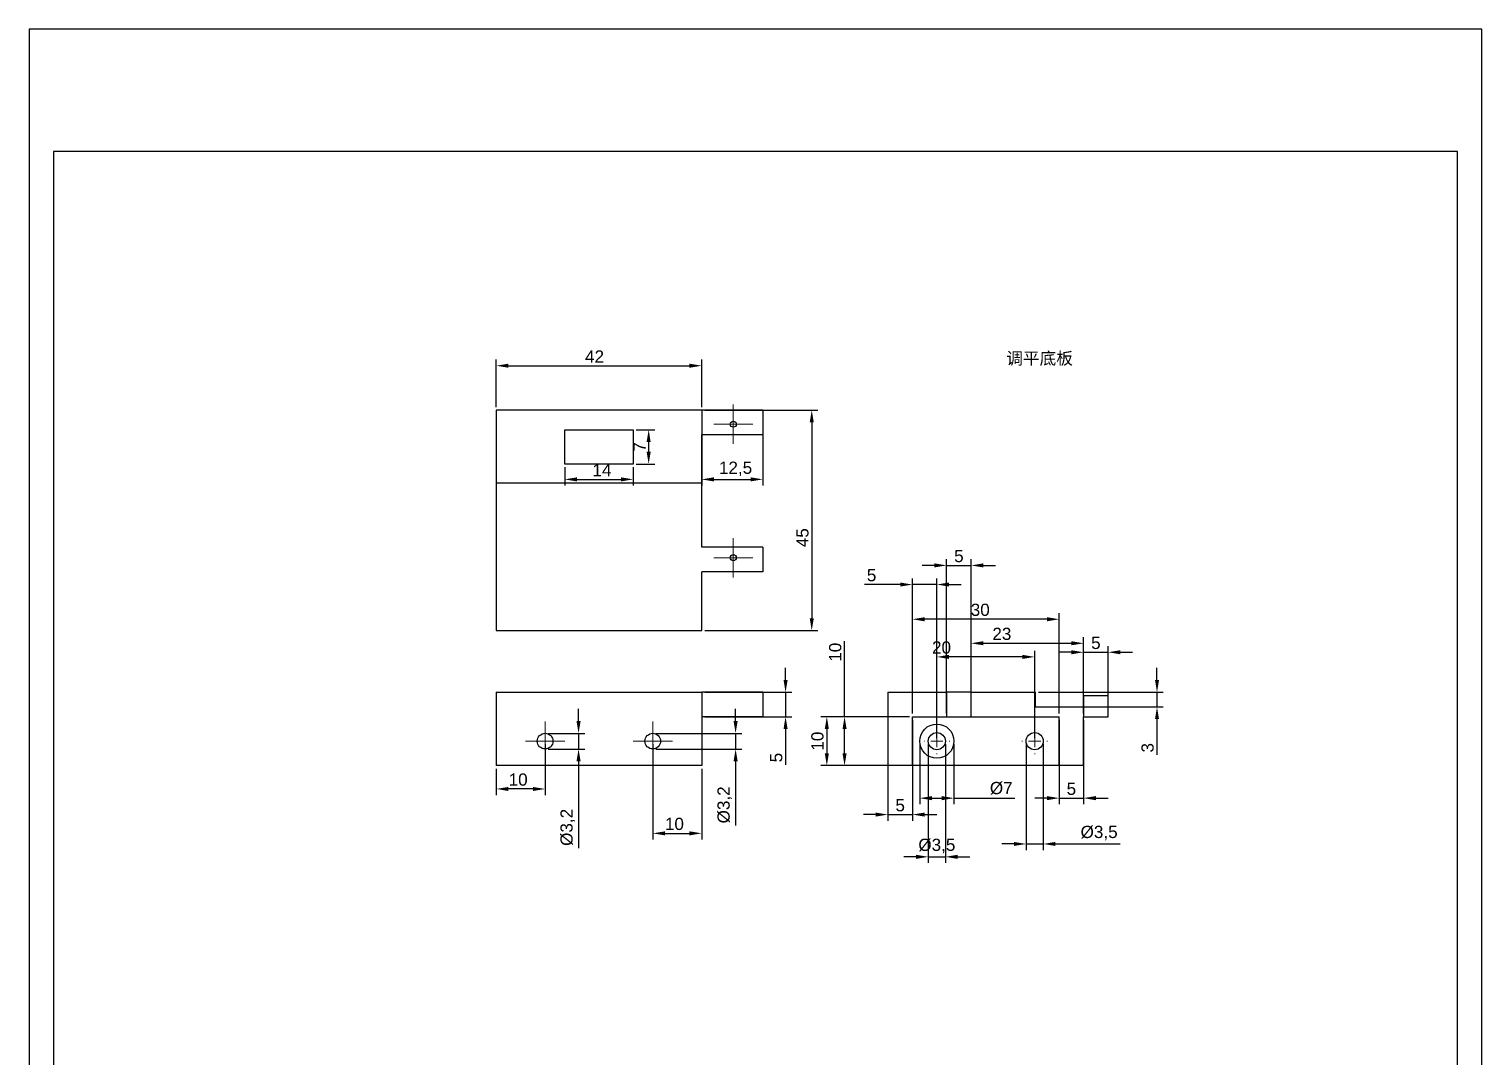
# Model space of a CAD drawing. Header units: millimetres. Extents: x -9 to 2385, y -1365 to 512.
# Drawn here: x 504.5 to 801.5, y -1147 to -937 of the extents above; entities that cross this region are included whole.
import ezdxf

# ---------------------------------------------------------------- set-up
doc = ezdxf.new("R2010")
doc.units = ezdxf.units.MM
doc.styles.get("Standard").update_dxf_attribs({"font": 'arial.ttf'})
doc.dimstyles.new('ISO-25', dxfattribs={"dimtxt": 2.5, "dimasz": 2.5, "dimexe": 1.25, "dimexo": 0.625, "dimtad": 1, "dimtxsty": 'Standard', "dimcen": 2.5, "dimclrd": 1, "dimclre": 1, "dimclrt": 1, "dimadec": 0, "dimazin": 0, "dimtfac": 1, "dimtmove": 0, "dimatfit": 3, "dimfxl": 1, "dimtfillclr": 1, "dimarcsym": 0})

# ---------------------------------------------------------------- blocks, each defined once
blk = doc.blocks.new('*D467')
at = {"color": 1, "linetype": 'Continuous', "lineweight": -2, "transparency": 16777216}
for p, q in [((659.18, -1069.98), (659.18, -1067.48)), ((642.66, -1072.48), (660.43, -1072.48)), ((659.18, -1072.48), (659.18, -1077.48)), ((642.66, -1077.48), (660.43, -1077.48)), ((659.18, -1079.98), (659.18, -1087.28))]:
    blk.add_line(p, q, dxfattribs=at)
at = {"color": 1, "linetype": 'Continuous', "transparency": 16777216}
for points in [[(658.77, -1069.98), (659.6, -1069.98), (659.18, -1072.48)], [(658.77, -1079.98), (659.6, -1079.98), (659.18, -1077.48)]]:
    blk.add_solid(points, dxfattribs=at)
at = {"layer": 'Defpoints', "color": 0, "linetype": 'Continuous', "transparency": 16777216}
for p in [(642.04, -1072.48), (659.18, -1072.48), (642.04, -1077.48)]:
    blk.add_point(p, dxfattribs=at)
at = {"color": 1, "linetype": 'Continuous', "lineweight": 18, "transparency": 16777216, "insert": (656.02, -1085.83), "char_height": 2.5, "attachment_point": 2, "rotation": 90}
blk.add_mtext('5', dxfattribs=at)
blk = doc.blocks.new('*D468')
at = {"color": 1, "linetype": 'Continuous', "lineweight": -2, "transparency": 16777216}
for p, q in [((648.97, -1078.38), (648.97, -1075.88)), ((632.66, -1080.88), (650.22, -1080.88)), ((648.97, -1080.88), (648.97, -1084.08)), ((632.66, -1084.08), (650.22, -1084.08)), ((648.97, -1086.58), (648.97, -1099.74))]:
    blk.add_line(p, q, dxfattribs=at)
at = {"color": 1, "linetype": 'Continuous', "transparency": 16777216}
for points in [[(648.55, -1078.38), (649.39, -1078.38), (648.97, -1080.88)], [(648.55, -1086.58), (649.39, -1086.58), (648.97, -1084.08)]]:
    blk.add_solid(points, dxfattribs=at)
at = {"layer": 'Defpoints', "color": 0, "linetype": 'Continuous', "transparency": 16777216}
for p in [(632.04, -1080.88), (648.97, -1080.88), (632.04, -1084.08)]:
    blk.add_point(p, dxfattribs=at)
at = {"color": 1, "linetype": 'Continuous', "lineweight": 18, "transparency": 16777216, "insert": (645.26, -1095.49), "char_height": 2.5, "attachment_point": 2, "rotation": 90}
blk.add_mtext('%%c3,2', dxfattribs=at)
blk = doc.blocks.new('*D469')
at = {"color": 1, "linetype": 'Continuous', "lineweight": -2, "transparency": 16777216}
for p, q in [((616.87, -1078.38), (616.87, -1075.88)), ((610.66, -1080.88), (618.12, -1080.88)), ((616.87, -1080.88), (616.87, -1084.08)), ((610.66, -1084.08), (618.12, -1084.08)), ((616.87, -1086.58), (616.87, -1104.34))]:
    blk.add_line(p, q, dxfattribs=at)
at = {"color": 1, "linetype": 'Continuous', "transparency": 16777216}
for points in [[(616.45, -1078.38), (617.28, -1078.38), (616.87, -1080.88)], [(616.45, -1086.58), (617.28, -1086.58), (616.87, -1084.08)]]:
    blk.add_solid(points, dxfattribs=at)
at = {"layer": 'Defpoints', "color": 0, "linetype": 'Continuous', "transparency": 16777216}
for p in [(610.04, -1080.88), (616.87, -1080.88), (610.04, -1084.08)]:
    blk.add_point(p, dxfattribs=at)
at = {"color": 1, "linetype": 'Continuous', "lineweight": 18, "transparency": 16777216, "insert": (613.16, -1100.09), "char_height": 2.5, "attachment_point": 2, "rotation": 90}
blk.add_mtext('%%c3,2', dxfattribs=at)
blk = doc.blocks.new('*D470')
at = {"color": 1, "linetype": 'Continuous', "lineweight": -2, "transparency": 16777216}
for p, q in [((610.04, -1083.1), (610.04, -1093.49)), ((600.04, -1088.1), (600.04, -1093.49)), ((607.54, -1092.24), (602.54, -1092.24))]:
    blk.add_line(p, q, dxfattribs=at)
at = {"color": 1, "linetype": 'Continuous', "transparency": 16777216}
for points in [[(602.54, -1091.83), (602.54, -1092.66), (600.04, -1092.24)], [(607.54, -1091.83), (607.54, -1092.66), (610.04, -1092.24)]]:
    blk.add_solid(points, dxfattribs=at)
at = {"layer": 'Defpoints', "color": 0, "linetype": 'Continuous', "transparency": 16777216}
for p in [(610.04, -1082.48), (600.04, -1087.48), (600.04, -1092.24)]:
    blk.add_point(p, dxfattribs=at)
at = {"color": 1, "linetype": 'Continuous', "lineweight": 18, "transparency": 16777216, "insert": (604.52, -1089.07), "char_height": 2.5, "attachment_point": 2}
blk.add_mtext('10', dxfattribs=at)
blk = doc.blocks.new('*D471')
at = {"color": 1, "linetype": 'Continuous', "lineweight": -2, "transparency": 16777216}
for p, q in [((632.04, -1083.1), (632.04, -1102.56)), ((642.04, -1088.1), (642.04, -1102.56)), ((634.54, -1101.31), (639.54, -1101.31))]:
    blk.add_line(p, q, dxfattribs=at)
at = {"color": 1, "linetype": 'Continuous', "transparency": 16777216}
for points in [[(634.54, -1100.9), (634.54, -1101.73), (632.04, -1101.31)], [(639.54, -1100.9), (639.54, -1101.73), (642.04, -1101.31)]]:
    blk.add_solid(points, dxfattribs=at)
at = {"layer": 'Defpoints', "color": 0, "linetype": 'Continuous', "transparency": 16777216}
for p in [(632.04, -1082.48), (642.04, -1087.48), (642.04, -1101.31)]:
    blk.add_point(p, dxfattribs=at)
at = {"color": 1, "linetype": 'Continuous', "lineweight": 18, "transparency": 16777216, "insert": (636.46, -1098.13), "char_height": 2.5, "attachment_point": 2}
blk.add_mtext('10', dxfattribs=at)
blk = doc.blocks.new('SW_CENTERMARKSYMBOL_1')
at = {"color": 0, "linetype": 'Continuous', "lineweight": 0}
for p, q in [((0, 2.5), (0, 4)), ((-2.5, 0), (-4, 0)), ((0, 0), (-2.5, 0)), ((0, 0), (0, 2.5)), ((0, 0), (0, -2.5)), ((0, 0), (2.5, 0)), ((2.5, 0), (4, 0)), ((0, -2.5), (0, -4))]:
    blk.add_line(p, q, dxfattribs=at)
blk = doc.blocks.new('SW_CENTERMARKSYMBOL_2')
at = {"color": 0, "linetype": 'Continuous', "lineweight": 0}
for p, q in [((0, 2.5), (0, 4)), ((-2.5, 0), (-4, 0)), ((0, 0), (-2.5, 0)), ((0, 0), (0, 2.5)), ((0, 0), (0, -2.5)), ((0, 0), (2.5, 0)), ((2.5, 0), (4, 0)), ((0, -2.5), (0, -4))]:
    blk.add_line(p, q, dxfattribs=at)
blk = doc.blocks.new('*D472')
at = {"color": 1, "linetype": 'Continuous', "lineweight": -2, "transparency": 16777216}
for p, q in [((600.04, -1014.24), (600.04, -1004.52)), ((602.54, -1005.77), (639.54, -1005.77)), ((642.04, -1014.24), (642.04, -1004.52))]:
    blk.add_line(p, q, dxfattribs=at)
at = {"color": 1, "linetype": 'Continuous', "transparency": 16777216}
for points in [[(602.54, -1005.36), (602.54, -1006.19), (600.04, -1005.77)], [(639.54, -1005.36), (639.54, -1006.19), (642.04, -1005.77)]]:
    blk.add_solid(points, dxfattribs=at)
at = {"layer": 'Defpoints', "color": 0, "linetype": 'Continuous', "transparency": 16777216}
for p in [(642.04, -1005.77), (600.04, -1014.86), (642.04, -1014.86)]:
    blk.add_point(p, dxfattribs=at)
at = {"color": 1, "linetype": 'Continuous', "lineweight": 18, "transparency": 16777216, "insert": (620.14, -1002.64), "char_height": 2.5, "attachment_point": 2}
blk.add_mtext('42', dxfattribs=at)
blk = doc.blocks.new('*D473')
at = {"color": 1, "linetype": 'Continuous', "lineweight": -2, "transparency": 16777216}
for p, q in [((642.66, -1014.86), (665.79, -1014.86)), ((664.54, -1017.36), (664.54, -1057.36)), ((642.66, -1059.86), (665.79, -1059.86))]:
    blk.add_line(p, q, dxfattribs=at)
at = {"color": 1, "linetype": 'Continuous', "transparency": 16777216}
for points in [[(664.12, -1017.36), (664.95, -1017.36), (664.54, -1014.86)], [(664.12, -1057.36), (664.95, -1057.36), (664.54, -1059.86)]]:
    blk.add_solid(points, dxfattribs=at)
at = {"layer": 'Defpoints', "color": 0, "linetype": 'Continuous', "transparency": 16777216}
for p in [(642.04, -1014.86), (642.04, -1059.86), (664.54, -1059.86)]:
    blk.add_point(p, dxfattribs=at)
at = {"color": 1, "linetype": 'Continuous', "lineweight": 18, "transparency": 16777216, "insert": (661.37, -1040.91), "char_height": 2.5, "attachment_point": 2, "rotation": 90}
blk.add_mtext('45', dxfattribs=at)
blk = doc.blocks.new('*D474')
at = {"color": 1, "linetype": 'Continuous', "lineweight": -2, "transparency": 16777216}
for p, q in [((628.66, -1018.86), (632.45, -1018.86)), ((631.2, -1023.36), (631.2, -1021.36)), ((628.66, -1025.86), (632.45, -1025.86))]:
    blk.add_line(p, q, dxfattribs=at)
at = {"color": 1, "linetype": 'Continuous', "transparency": 16777216}
for points in [[(630.78, -1021.36), (631.61, -1021.36), (631.2, -1018.86)], [(630.78, -1023.36), (631.61, -1023.36), (631.2, -1025.86)]]:
    blk.add_solid(points, dxfattribs=at)
at = {"layer": 'Defpoints', "color": 0, "linetype": 'Continuous', "transparency": 16777216}
for p in [(628.04, -1018.86), (631.2, -1018.86), (628.04, -1025.86)]:
    blk.add_point(p, dxfattribs=at)
at = {"color": 1, "linetype": 'Continuous', "lineweight": 18, "transparency": 16777216, "insert": (628.07, -1022.36), "char_height": 2.5, "attachment_point": 2, "rotation": 90}
blk.add_mtext('7', dxfattribs=at)
blk = doc.blocks.new('*D475')
at = {"color": 1, "linetype": 'Continuous', "lineweight": -2, "transparency": 16777216}
for p, q in [((614.04, -1026.49), (614.04, -1030.24)), ((628.04, -1026.49), (628.04, -1030.24)), ((616.54, -1028.99), (625.54, -1028.99))]:
    blk.add_line(p, q, dxfattribs=at)
at = {"color": 1, "linetype": 'Continuous', "transparency": 16777216}
for points in [[(616.54, -1028.57), (616.54, -1029.41), (614.04, -1028.99)], [(625.54, -1028.57), (625.54, -1029.41), (628.04, -1028.99)]]:
    blk.add_solid(points, dxfattribs=at)
at = {"layer": 'Defpoints', "color": 0, "linetype": 'Continuous', "transparency": 16777216}
for p in [(614.04, -1025.86), (628.04, -1025.86), (628.04, -1028.99)]:
    blk.add_point(p, dxfattribs=at)
at = {"color": 1, "linetype": 'Continuous', "lineweight": 18, "transparency": 16777216, "insert": (621.65, -1025.85), "char_height": 2.5, "attachment_point": 2}
blk.add_mtext('14', dxfattribs=at)
blk = doc.blocks.new('*D476')
at = {"color": 1, "linetype": 'Continuous', "lineweight": -2, "transparency": 16777216}
for p, q in [((642.04, -1015.49), (642.04, -1030.24)), ((654.54, -1015.49), (654.54, -1030.24)), ((644.54, -1028.99), (652.04, -1028.99))]:
    blk.add_line(p, q, dxfattribs=at)
at = {"color": 1, "linetype": 'Continuous', "transparency": 16777216}
for points in [[(644.54, -1028.57), (644.54, -1029.41), (642.04, -1028.99)], [(652.04, -1028.57), (652.04, -1029.41), (654.54, -1028.99)]]:
    blk.add_solid(points, dxfattribs=at)
at = {"layer": 'Defpoints', "color": 0, "linetype": 'Continuous', "transparency": 16777216}
for p in [(642.04, -1014.86), (654.54, -1014.86), (654.54, -1028.99)]:
    blk.add_point(p, dxfattribs=at)
at = {"color": 1, "linetype": 'Continuous', "lineweight": 18, "transparency": 16777216, "insert": (648.96, -1025.36), "char_height": 2.5, "attachment_point": 2}
blk.add_mtext('12,5', dxfattribs=at)
blk = doc.blocks.new('SW_CENTERMARKSYMBOL_3')
at = {"color": 0, "linetype": 'Continuous', "lineweight": 0}
for p, q in [((0, 2.5), (0, 4)), ((-2.5, 0), (-4, 0)), ((0, 0), (-2.5, 0)), ((0, 0), (0, 2.5)), ((0, 0), (0, -2.5)), ((0, 0), (2.5, 0)), ((2.5, 0), (4, 0)), ((0, -2.5), (0, -4))]:
    blk.add_line(p, q, dxfattribs=at)
blk = doc.blocks.new('SW_CENTERMARKSYMBOL_4')
at = {"color": 0, "linetype": 'Continuous', "lineweight": 0}
for p, q in [((0, 2.5), (0, 4)), ((-2.5, 0), (-4, 0)), ((0, 0), (-2.5, 0)), ((0, 0), (0, 2.5)), ((0, 0), (0, -2.5)), ((0, 0), (2.5, 0)), ((2.5, 0), (4, 0)), ((0, -2.5), (0, -4))]:
    blk.add_line(p, q, dxfattribs=at)
blk = doc.blocks.new('*D477')
at = {"color": 1, "linetype": 'Continuous', "lineweight": -2, "transparency": 16777216}
for p, q in [((680.11, -1078.1), (680.11, -1098.73)), ((685.11, -1078.1), (685.11, -1098.73)), ((677.61, -1097.48), (675.11, -1097.48)), ((680.11, -1097.48), (685.11, -1097.48)), ((687.61, -1097.48), (690.11, -1097.48))]:
    blk.add_line(p, q, dxfattribs=at)
at = {"color": 1, "linetype": 'Continuous', "transparency": 16777216}
for points in [[(677.61, -1097.06), (677.61, -1097.89), (680.11, -1097.48)], [(687.61, -1097.06), (687.61, -1097.89), (685.11, -1097.48)]]:
    blk.add_solid(points, dxfattribs=at)
at = {"layer": 'Defpoints', "color": 0, "linetype": 'Continuous', "transparency": 16777216}
for p in [(680.11, -1077.48), (685.11, -1077.48), (685.11, -1097.48)]:
    blk.add_point(p, dxfattribs=at)
at = {"color": 1, "linetype": 'Continuous', "lineweight": 18, "transparency": 16777216, "insert": (682.61, -1094.31), "char_height": 2.5, "attachment_point": 2}
blk.add_mtext('5', dxfattribs=at)
blk = doc.blocks.new('*D478')
at = {"color": 1, "linetype": 'Continuous', "lineweight": -2, "transparency": 16777216}
for p, q in [((715.11, -1078.1), (715.11, -1095.37)), ((720.11, -1078.1), (720.11, -1095.37)), ((712.61, -1094.12), (710.11, -1094.12)), ((715.11, -1094.12), (720.11, -1094.12)), ((722.61, -1094.12), (725.11, -1094.12))]:
    blk.add_line(p, q, dxfattribs=at)
at = {"color": 1, "linetype": 'Continuous', "transparency": 16777216}
for points in [[(712.61, -1093.7), (712.61, -1094.54), (715.11, -1094.12)], [(722.61, -1093.7), (722.61, -1094.54), (720.11, -1094.12)]]:
    blk.add_solid(points, dxfattribs=at)
at = {"layer": 'Defpoints', "color": 0, "linetype": 'Continuous', "transparency": 16777216}
for p in [(715.11, -1077.48), (720.11, -1077.48), (720.11, -1094.12)]:
    blk.add_point(p, dxfattribs=at)
at = {"color": 1, "linetype": 'Continuous', "lineweight": 18, "transparency": 16777216, "insert": (717.61, -1090.95), "char_height": 2.5, "attachment_point": 2}
blk.add_mtext('5', dxfattribs=at)
blk = doc.blocks.new('*D479')
at = {"color": 1, "linetype": 'Continuous', "lineweight": -2, "transparency": 16777216}
for p, q in [((685.11, -1076.85), (685.11, -1056.32)), ((715.11, -1076.85), (715.11, -1056.32)), ((712.61, -1057.57), (687.61, -1057.57))]:
    blk.add_line(p, q, dxfattribs=at)
at = {"color": 1, "linetype": 'Continuous', "transparency": 16777216}
for points in [[(687.61, -1057.15), (687.61, -1057.99), (685.11, -1057.57)], [(712.61, -1057.15), (712.61, -1057.99), (715.11, -1057.57)]]:
    blk.add_solid(points, dxfattribs=at)
at = {"layer": 'Defpoints', "color": 0, "linetype": 'Continuous', "transparency": 16777216}
for p in [(685.11, -1057.57), (685.11, -1077.48), (715.11, -1077.48)]:
    blk.add_point(p, dxfattribs=at)
at = {"color": 1, "linetype": 'Continuous', "lineweight": 18, "transparency": 16777216, "insert": (698.98, -1054.39), "char_height": 2.5, "attachment_point": 2}
blk.add_mtext('30', dxfattribs=at)
blk = doc.blocks.new('*D480')
at = {"color": 1, "linetype": 'Continuous', "lineweight": -2, "transparency": 16777216}
for p, q in [((684.49, -1077.48), (666.37, -1077.48)), ((667.62, -1079.98), (667.62, -1084.98)), ((684.49, -1087.48), (666.37, -1087.48))]:
    blk.add_line(p, q, dxfattribs=at)
at = {"color": 1, "linetype": 'Continuous', "transparency": 16777216}
for points in [[(667.2, -1079.98), (668.03, -1079.98), (667.62, -1077.48)], [(667.2, -1084.98), (668.03, -1084.98), (667.62, -1087.48)]]:
    blk.add_solid(points, dxfattribs=at)
at = {"layer": 'Defpoints', "color": 0, "linetype": 'Continuous', "transparency": 16777216}
for p in [(685.11, -1077.48), (667.62, -1087.48), (685.11, -1087.48)]:
    blk.add_point(p, dxfattribs=at)
at = {"color": 1, "linetype": 'Continuous', "lineweight": 18, "transparency": 16777216, "insert": (664.44, -1082.48), "char_height": 2.5, "attachment_point": 2, "rotation": 90}
blk.add_mtext('10', dxfattribs=at)
blk = doc.blocks.new('*D481')
at = {"color": 1, "linetype": 'Continuous', "lineweight": -2, "transparency": 16777216}
for p, q in [((735.11, -1069.98), (735.11, -1067.48)), ((710.9, -1072.48), (736.36, -1072.48)), ((735.11, -1072.48), (735.11, -1075.48)), ((710.9, -1075.48), (736.36, -1075.48)), ((735.11, -1077.98), (735.11, -1085.27))]:
    blk.add_line(p, q, dxfattribs=at)
at = {"color": 1, "linetype": 'Continuous', "transparency": 16777216}
for points in [[(734.7, -1069.98), (735.53, -1069.98), (735.11, -1072.48)], [(734.7, -1077.98), (735.53, -1077.98), (735.11, -1075.48)]]:
    blk.add_solid(points, dxfattribs=at)
at = {"layer": 'Defpoints', "color": 0, "linetype": 'Continuous', "transparency": 16777216}
for p in [(710.27, -1072.48), (710.27, -1075.48), (735.11, -1075.48)]:
    blk.add_point(p, dxfattribs=at)
at = {"color": 1, "linetype": 'Continuous', "lineweight": 18, "transparency": 16777216, "insert": (731.93, -1083.83), "char_height": 2.5, "attachment_point": 2, "rotation": 90}
blk.add_mtext('3', dxfattribs=at)
blk = doc.blocks.new('*D482')
at = {"color": 1, "linetype": 'Continuous', "lineweight": -2, "transparency": 16777216}
for p, q in [((671.24, -1077.48), (671.24, -1062.02)), ((684.49, -1077.48), (669.99, -1077.48)), ((671.24, -1084.98), (671.24, -1079.98)), ((684.49, -1087.48), (669.99, -1087.48))]:
    blk.add_line(p, q, dxfattribs=at)
at = {"color": 1, "linetype": 'Continuous', "transparency": 16777216}
for points in [[(670.83, -1079.98), (671.66, -1079.98), (671.24, -1077.48)], [(670.83, -1084.98), (671.66, -1084.98), (671.24, -1087.48)]]:
    blk.add_solid(points, dxfattribs=at)
at = {"layer": 'Defpoints', "color": 0, "linetype": 'Continuous', "transparency": 16777216}
for p in [(685.11, -1077.48), (671.24, -1087.48), (685.11, -1087.48)]:
    blk.add_point(p, dxfattribs=at)
at = {"color": 1, "linetype": 'Continuous', "lineweight": 18, "transparency": 16777216, "insert": (668.07, -1064.31), "char_height": 2.5, "attachment_point": 2, "rotation": 90}
blk.add_mtext('10', dxfattribs=at)
blk = doc.blocks.new('*D483')
at = {"color": 1, "linetype": 'Continuous', "lineweight": -2, "transparency": 16777216}
for p, q in [((688.36, -1083.1), (688.36, -1107.36)), ((691.86, -1083.1), (691.86, -1107.36)), ((685.86, -1106.11), (683.36, -1106.11)), ((688.36, -1106.11), (691.86, -1106.11)), ((694.36, -1106.11), (696.86, -1106.11))]:
    blk.add_line(p, q, dxfattribs=at)
at = {"color": 1, "linetype": 'Continuous', "transparency": 16777216}
for points in [[(685.86, -1105.69), (685.86, -1106.53), (688.36, -1106.11)], [(694.36, -1105.69), (694.36, -1106.53), (691.86, -1106.11)]]:
    blk.add_solid(points, dxfattribs=at)
at = {"layer": 'Defpoints', "color": 0, "linetype": 'Continuous', "transparency": 16777216}
for p in [(688.36, -1082.48), (691.86, -1082.48), (691.86, -1106.11)]:
    blk.add_point(p, dxfattribs=at)
at = {"color": 1, "linetype": 'Continuous', "lineweight": 18, "transparency": 16777216, "insert": (690.11, -1102.4), "char_height": 2.5, "attachment_point": 2}
blk.add_mtext('%%c3,5', dxfattribs=at)
blk = doc.blocks.new('*D484')
at = {"color": 1, "linetype": 'Continuous', "lineweight": -2, "transparency": 16777216}
for p, q in [((708.36, -1083.1), (708.36, -1104.73)), ((711.86, -1083.1), (711.86, -1104.73)), ((705.86, -1103.48), (703.36, -1103.48)), ((708.36, -1103.48), (711.86, -1103.48)), ((714.36, -1103.48), (727.55, -1103.48))]:
    blk.add_line(p, q, dxfattribs=at)
at = {"color": 1, "linetype": 'Continuous', "transparency": 16777216}
for points in [[(705.86, -1103.06), (705.86, -1103.89), (708.36, -1103.48)], [(714.36, -1103.06), (714.36, -1103.89), (711.86, -1103.48)]]:
    blk.add_solid(points, dxfattribs=at)
at = {"layer": 'Defpoints', "color": 0, "linetype": 'Continuous', "transparency": 16777216}
for p in [(708.36, -1082.48), (711.86, -1082.48), (711.86, -1103.48)]:
    blk.add_point(p, dxfattribs=at)
at = {"color": 1, "linetype": 'Continuous', "lineweight": 18, "transparency": 16777216, "insert": (723.28, -1099.77), "char_height": 2.5, "attachment_point": 2}
blk.add_mtext('%%c3,5', dxfattribs=at)
blk = doc.blocks.new('*D485')
at = {"color": 1, "linetype": 'Continuous', "lineweight": -2, "transparency": 16777216}
for p, q in [((682.61, -1050.48), (675.3, -1050.48)), ((685.11, -1076.85), (685.11, -1049.23)), ((690.11, -1050.48), (685.11, -1050.48)), ((690.11, -1081.85), (690.11, -1049.23)), ((692.61, -1050.48), (695.11, -1050.48))]:
    blk.add_line(p, q, dxfattribs=at)
at = {"color": 1, "linetype": 'Continuous', "transparency": 16777216}
for points in [[(682.61, -1050.06), (682.61, -1050.89), (685.11, -1050.48)], [(692.61, -1050.06), (692.61, -1050.89), (690.11, -1050.48)]]:
    blk.add_solid(points, dxfattribs=at)
at = {"layer": 'Defpoints', "color": 0, "linetype": 'Continuous', "transparency": 16777216}
for p in [(685.11, -1050.48), (685.11, -1077.48), (690.11, -1082.48)]:
    blk.add_point(p, dxfattribs=at)
at = {"color": 1, "linetype": 'Continuous', "lineweight": 18, "transparency": 16777216, "insert": (676.76, -1047.31), "char_height": 2.5, "attachment_point": 2}
blk.add_mtext('5', dxfattribs=at)
blk = doc.blocks.new('*D486')
at = {"color": 1, "linetype": 'Continuous', "lineweight": -2, "transparency": 16777216}
for p, q in [((690.11, -1081.85), (690.11, -1064.01)), ((707.61, -1065.26), (692.61, -1065.26)), ((710.11, -1081.85), (710.11, -1064.01))]:
    blk.add_line(p, q, dxfattribs=at)
at = {"color": 1, "linetype": 'Continuous', "transparency": 16777216}
for points in [[(692.61, -1064.84), (692.61, -1065.68), (690.11, -1065.26)], [(707.61, -1064.84), (707.61, -1065.68), (710.11, -1065.26)]]:
    blk.add_solid(points, dxfattribs=at)
at = {"layer": 'Defpoints', "color": 0, "linetype": 'Continuous', "transparency": 16777216}
for p in [(690.11, -1065.26), (690.11, -1082.48), (710.11, -1082.48)]:
    blk.add_point(p, dxfattribs=at)
at = {"color": 1, "linetype": 'Continuous', "lineweight": 18, "transparency": 16777216, "insert": (691.06, -1062.08), "char_height": 2.5, "attachment_point": 2}
blk.add_mtext('20', dxfattribs=at)
blk = doc.blocks.new('*D487')
at = {"color": 1, "linetype": 'Continuous', "lineweight": -2, "transparency": 16777216}
for p, q in [((686.61, -1083.1), (686.61, -1095.37)), ((693.61, -1083.1), (693.61, -1095.37)), ((689.11, -1094.12), (691.11, -1094.12)), ((693.61, -1094.12), (706.08, -1094.12))]:
    blk.add_line(p, q, dxfattribs=at)
at = {"color": 1, "linetype": 'Continuous', "transparency": 16777216}
for points in [[(689.11, -1093.7), (689.11, -1094.54), (686.61, -1094.12)], [(691.11, -1093.7), (691.11, -1094.54), (693.61, -1094.12)]]:
    blk.add_solid(points, dxfattribs=at)
at = {"layer": 'Defpoints', "color": 0, "linetype": 'Continuous', "transparency": 16777216}
for p in [(686.61, -1082.48), (693.61, -1082.48), (693.61, -1094.12)]:
    blk.add_point(p, dxfattribs=at)
at = {"color": 1, "linetype": 'Continuous', "lineweight": 18, "transparency": 16777216, "insert": (703.28, -1090.8), "char_height": 2.5, "attachment_point": 2}
blk.add_mtext('%%c7', dxfattribs=at)
blk = doc.blocks.new('*D488')
at = {"color": 1, "linetype": 'Continuous', "lineweight": -2, "transparency": 16777216}
for p, q in [((692.11, -1076.85), (692.11, -1045.32)), ((697.11, -1076.85), (697.11, -1045.32)), ((689.61, -1046.57), (687.11, -1046.57)), ((692.11, -1046.57), (697.11, -1046.57)), ((699.61, -1046.57), (702.11, -1046.57))]:
    blk.add_line(p, q, dxfattribs=at)
at = {"color": 1, "linetype": 'Continuous', "transparency": 16777216}
for points in [[(689.61, -1046.15), (689.61, -1046.98), (692.11, -1046.57)], [(699.61, -1046.15), (699.61, -1046.98), (697.11, -1046.57)]]:
    blk.add_solid(points, dxfattribs=at)
at = {"layer": 'Defpoints', "color": 0, "linetype": 'Continuous', "transparency": 16777216}
for p in [(697.11, -1046.57), (692.11, -1077.48), (697.11, -1077.48)]:
    blk.add_point(p, dxfattribs=at)
at = {"color": 1, "linetype": 'Continuous', "lineweight": 18, "transparency": 16777216, "insert": (694.61, -1043.4), "char_height": 2.5, "attachment_point": 2}
blk.add_mtext('5', dxfattribs=at)
blk = doc.blocks.new('*D489')
at = {"color": 1, "linetype": 'Continuous', "lineweight": -2, "transparency": 16777216}
for p, q in [((720.11, -1076.85), (720.11, -1063.06)), ((725.11, -1076.85), (725.11, -1063.06)), ((717.61, -1064.31), (715.11, -1064.31)), ((720.11, -1064.31), (725.11, -1064.31)), ((727.61, -1064.31), (730.11, -1064.31))]:
    blk.add_line(p, q, dxfattribs=at)
at = {"color": 1, "linetype": 'Continuous', "transparency": 16777216}
for points in [[(717.61, -1063.9), (717.61, -1064.73), (720.11, -1064.31)], [(727.61, -1063.9), (727.61, -1064.73), (725.11, -1064.31)]]:
    blk.add_solid(points, dxfattribs=at)
at = {"layer": 'Defpoints', "color": 0, "linetype": 'Continuous', "transparency": 16777216}
for p in [(725.11, -1064.31), (720.11, -1077.48), (725.11, -1077.48)]:
    blk.add_point(p, dxfattribs=at)
at = {"color": 1, "linetype": 'Continuous', "lineweight": 18, "transparency": 16777216, "insert": (722.61, -1061.15), "char_height": 2.5, "attachment_point": 2}
blk.add_mtext('5', dxfattribs=at)
blk = doc.blocks.new('*D490')
at = {"color": 1, "linetype": 'Continuous', "lineweight": -2, "transparency": 16777216}
for p, q in [((697.11, -1071.85), (697.11, -1061.23)), ((699.61, -1062.48), (717.61, -1062.48)), ((720.11, -1072.6), (720.11, -1061.23))]:
    blk.add_line(p, q, dxfattribs=at)
at = {"color": 1, "linetype": 'Continuous', "transparency": 16777216}
for points in [[(699.61, -1062.06), (699.61, -1062.89), (697.11, -1062.48)], [(717.61, -1062.06), (717.61, -1062.89), (720.11, -1062.48)]]:
    blk.add_solid(points, dxfattribs=at)
at = {"layer": 'Defpoints', "color": 0, "linetype": 'Continuous', "transparency": 16777216}
for p in [(720.11, -1062.48), (697.11, -1072.48), (720.11, -1073.22)]:
    blk.add_point(p, dxfattribs=at)
at = {"color": 1, "linetype": 'Continuous', "lineweight": 18, "transparency": 16777216, "insert": (703.4, -1059.3), "char_height": 2.5, "attachment_point": 2}
blk.add_mtext('23', dxfattribs=at)
blk = doc.blocks.new('SW_CENTERMARKSYMBOL_5')
at = {"color": 0, "linetype": 'Continuous', "lineweight": 0}
for p, q in [((-2.5, 0), (-2.625, 0)), ((0, 0), (-1.25, 0)), ((0, 2.5), (0, 2.625)), ((0, 0), (0, 1.25)), ((0, 0), (0, -1.25)), ((0, 0), (1.25, 0)), ((2.5, 0), (2.625, 0)), ((0, -2.5), (0, -2.625))]:
    blk.add_line(p, q, dxfattribs=at)
blk = doc.blocks.new('SW_CENTERMARKSYMBOL_6')
at = {"color": 0, "linetype": 'Continuous', "lineweight": 0}
for p, q in [((-2.5, 0), (-2.625, 0)), ((0, 0), (-1.25, 0)), ((0, 2.5), (0, 2.625)), ((0, 0), (0, 1.25)), ((0, 0), (0, -1.25)), ((0, 0), (1.25, 0)), ((2.5, 0), (2.625, 0)), ((0, -2.5), (0, -2.625))]:
    blk.add_line(p, q, dxfattribs=at)

msp = doc.modelspace()

# ---------------------------------------------------------------- linework, layer by layer
at = {"color": 7, "linetype": 'Continuous', "lineweight": 25}
for p, q in [((642.0375, -1014.863), (600.0375, -1014.863)), ((600.0375, -1014.863), (600.0375, -1029.7011)), ((654.5375, -1014.863), (642.0375, -1014.863)), ((642.0375, -1014.863), (642.0375, -1019.863)), ((654.5375, -1014.863), (654.5375, -1019.863)), ((614.0375, -1018.863), (628.0375, -1018.863)), ((614.0375, -1025.863), (614.0375, -1018.863)), ((628.0375, -1018.863), (628.0375, -1025.863)), ((654.5375, -1019.863), (642.0375, -1019.863)), ((642.0375, -1029.7011), (642.0375, -1019.863)), ((628.0375, -1025.863), (614.0375, -1025.863)), ((600.0375, -1029.7011), (642.0375, -1029.7011)), ((600.0375, -1029.7011), (600.0375, -1059.863)), ((642.0375, -1042.863), (642.0375, -1029.7011)), ((654.5375, -1042.863), (642.0375, -1042.863)), ((654.5375, -1042.863), (654.5375, -1047.863)), ((654.5375, -1047.863), (642.0375, -1047.863)), ((642.0375, -1059.863), (642.0375, -1047.863)), ((600.0375, -1059.863), (642.0375, -1059.863)), ((600.0375, -1072.4772), (642.0375, -1072.4772)), ((600.0375, -1072.4772), (600.0375, -1087.4772)), ((642.0375, -1072.4772), (642.0375, -1087.4772)), ((654.5375, -1072.4772), (642.0375, -1072.4772)), ((654.5375, -1072.4772), (654.5375, -1077.4772)), ((680.1123, -1072.4772), (680.1123, -1087.4772)), ((680.1123, -1072.4772), (692.1123, -1072.4772)), ((692.1123, -1072.4772), (692.1123, -1077.4772)), ((697.1123, -1072.4772), (692.1123, -1072.4772)), ((697.1123, -1077.4772), (697.1123, -1072.4772)), ((697.1123, -1072.4772), (710.2742, -1072.4772)), ((710.2742, -1075.4772), (710.2742, -1072.4772)), ((725.1123, -1073.2221), (720.1123, -1073.2221)), ((720.1123, -1073.2221), (720.1123, -1077.4772)), ((725.1123, -1077.4772), (725.1123, -1073.2221)), ((654.5375, -1077.4772), (642.0375, -1077.4772)), ((685.1123, -1087.4772), (685.1123, -1077.4772)), ((685.1123, -1077.4772), (692.1123, -1077.4772)), ((692.1123, -1077.4772), (697.1123, -1077.4772)), ((697.1123, -1077.4772), (715.1123, -1077.4772)), ((710.2742, -1075.4772), (720.1123, -1075.4772)), ((715.1123, -1087.4772), (715.1123, -1077.4772)), ((720.1123, -1077.4772), (725.1123, -1077.4772)), ((720.1123, -1087.4772), (720.1123, -1077.4772)), ((642.0375, -1087.4772), (600.0375, -1087.4772)), ((685.1123, -1087.4772), (680.1123, -1087.4772)), ((715.1123, -1087.4772), (685.1123, -1087.4772)), ((720.1123, -1087.4772), (715.1123, -1087.4772))]:
    msp.add_line(p, q, dxfattribs=at)
for points in [[(504.5367, -936.9905), (504.5367, -1356.9905), (801.5367, -1356.9905), (801.5367, -936.9905)], [(509.5367, -961.9905), (509.5367, -1351.9905), (796.5367, -1351.9905), (796.5367, -961.9905)]]:
    msp.add_lwpolyline(points, close=True)
for centre, radius in [((648.4875, -1017.713), 0.625), ((648.4875, -1045.013), 0.625), ((610.0375, -1082.4772), 1.6), ((632.0375, -1082.4772), 1.6), ((690.1123, -1082.4772), 3.5), ((690.1123, -1082.4772), 1.75), ((710.1123, -1082.4772), 1.75)]:
    msp.add_circle(centre, radius, dxfattribs=at)

# ---------------------------------------------------------------- block references
at = {"color": 7, "linetype": 'Continuous', "lineweight": 0}
for name, p in [('SW_CENTERMARKSYMBOL_3', (648.4875, -1017.713)), ('SW_CENTERMARKSYMBOL_4', (648.4875, -1045.013)), ('SW_CENTERMARKSYMBOL_1', (610.0375, -1082.4772)), ('SW_CENTERMARKSYMBOL_2', (632.0375, -1082.4772)), ('SW_CENTERMARKSYMBOL_5', (690.1123, -1082.4772)), ('SW_CENTERMARKSYMBOL_6', (710.1123, -1082.4772))]:
    msp.add_blockref(name, p, dxfattribs=at)

# ---------------------------------------------------------------- texts
at = {"insert": (704.2919, -1003.0141), "char_height": 2.5, "attachment_point": 1}
msp.add_mtext_dynamic_manual_height_columns('{\\fSimSun|b0|i0|c134|p2;调平底板}', width=39.865692, gutter_width=12.5, heights=[0], dxfattribs=at)

# ---------------------------------------------------------------- dimensions: what is measured, and where the dimension line sits
at = {"color": 7, "linetype": 'Continuous', "lineweight": 18}
for base, p1, p2, picture, middle in [((642.0375, -1005.7744), (600.0375, -1014.863), (642.0375, -1014.863), '*D472', (620.1389, -1005.7744)), ((654.5375, -1028.9889), (642.0375, -1014.863), (654.5375, -1014.863), '*D476', (648.9572, -1028.9889)), ((628.0375, -1028.9889), (614.0375, -1025.863), (628.0375, -1025.863), '*D475', (621.6529, -1028.9889)), ((697.1123, -1046.5657), (692.1123, -1077.4772), (697.1123, -1077.4772), '*D488', (694.6123, -1046.5657)), ((685.1123, -1050.4772), (690.1123, -1082.4772), (685.1123, -1077.4772), '*D485', (676.7583, -1050.4772)), ((685.1123, -1057.5693), (715.1123, -1077.4772), (685.1123, -1077.4772), '*D479', (698.9775, -1057.5693)), ((720.1123, -1062.4772), (697.1123, -1072.4772), (720.1123, -1073.2221), '*D490', (703.4033, -1062.4772)), ((690.1123, -1065.2585), (710.1123, -1082.4772), (690.1123, -1082.4772), '*D486', (691.0584, -1065.2585)), ((725.1123, -1064.314), (720.1123, -1077.4772), (725.1123, -1077.4772), '*D489', (722.6123, -1064.314)), ((685.1123, -1097.4772), (680.1123, -1077.4772), (685.1123, -1077.4772), '*D477', (682.6123, -1097.4772)), ((720.1123, -1094.1189), (715.1123, -1077.4772), (720.1123, -1077.4772), '*D478', (717.6123, -1094.1189)), ((600.0375, -1092.2448), (610.0375, -1082.4772), (600.0375, -1087.4772), '*D470', (604.5205, -1092.2448)), ((642.0375, -1101.3126), (632.0375, -1082.4772), (642.0375, -1087.4772), '*D471', (636.4569, -1101.3126))]:
    dim = msp.add_linear_dim(base=base, p1=p1, p2=p2, dimstyle='ISO-25', dxfattribs=at)
    dim.commit()
    dim.dimension.update_dxf_attribs({"geometry": picture, "text_midpoint": middle, "dimtype": 160})
for base, p1, p2, picture, middle in [((664.5375, -1059.863), (642.0375, -1014.863), (642.0375, -1059.863), '*D473', (664.5375, -1040.9139)), ((631.1965, -1018.863), (628.0375, -1025.863), (628.0375, -1018.863), '*D474', (631.1965, -1022.363)), ((671.2435, -1087.4772), (685.1123, -1077.4772), (685.1123, -1087.4772), '*D482', (671.2435, -1064.314)), ((659.1836, -1072.4772), (642.0375, -1077.4772), (642.0375, -1072.4772), '*D467', (659.1836, -1085.8312)), ((735.1123, -1075.4772), (710.2742, -1072.4772), (710.2742, -1075.4772), '*D481', (735.1123, -1083.8312)), ((667.6164, -1087.4772), (685.1123, -1077.4772), (685.1123, -1087.4772), '*D480', (667.6164, -1082.4772))]:
    dim = msp.add_linear_dim(base=base, p1=p1, p2=p2, angle=90, dimstyle='ISO-25', dxfattribs=at)
    dim.commit()
    dim.dimension.update_dxf_attribs({"geometry": picture, "text_midpoint": middle, "dimtype": 160})
for base, p1, p2, picture, middle in [((616.8677, -1080.8772), (610.0375, -1084.0772), (610.0375, -1080.8772), '*D469', (616.8677, -1100.0915)), ((648.9691, -1080.8772), (632.0375, -1084.0772), (632.0375, -1080.8772), '*D468', (648.9691, -1095.4937))]:
    dim = msp.add_linear_dim(base=base, p1=p1, p2=p2, angle=90, text='%%c<>', dimstyle='ISO-25', dxfattribs=at)
    dim.commit()
    dim.dimension.update_dxf_attribs({"geometry": picture, "text_midpoint": middle, "dimtype": 160})
for base, p1, p2, picture, middle in [((691.8623, -1106.1107), (688.3623, -1082.4772), (691.8623, -1082.4772), '*D483', (690.1123, -1106.1107)), ((693.6123, -1094.1189), (686.6123, -1082.4772), (693.6123, -1082.4772), '*D487', (703.2788, -1094.1189)), ((711.8623, -1103.4772), (708.3623, -1082.4772), (711.8623, -1082.4772), '*D484', (723.2788, -1103.4772))]:
    dim = msp.add_linear_dim(base=base, p1=p1, p2=p2, text='%%c<>', dimstyle='ISO-25', dxfattribs=at)
    dim.commit()
    dim.dimension.update_dxf_attribs({"geometry": picture, "text_midpoint": middle, "dimtype": 160})

doc.saveas('drawing.dxf')
